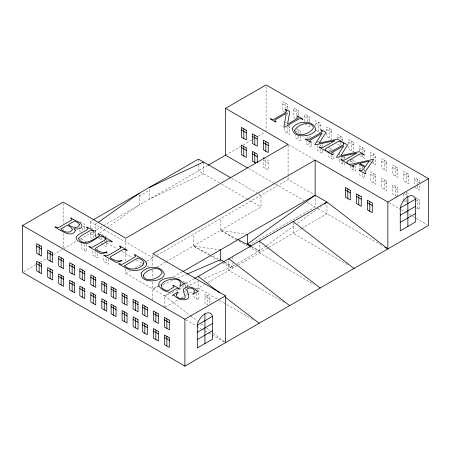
<?xml version="1.0" encoding="UTF-8"?>
<svg xmlns="http://www.w3.org/2000/svg" width="451" height="451" viewBox="0 0 451 451"><rect width="100%" height="100%" fill="white"/><g stroke="black" fill="none" stroke-linecap="round" stroke-linejoin="round"><path stroke-width="0.34" stroke-dasharray="2.25 1.69" d="M266.09 246.004L259.325 250.886L235.873 264.427M266.654 245.598L295.405 224.852M297.66 223.222L321.337 206.135M96.948 223.284L95.234 224.502L95.234 236.217L97.523 234.599M99.806 232.975L106.667 228.11M107.237 227.704L139.246 204.996L139.246 193.276M90.2 227.8L90.2 221.593L92.624 220.195M139.246 196.14L149.394 190.283M23.762 271.671L35.877 264.675M40.116 262.228L47.992 257.679M53.449 254.533L61.928 249.634M63.743 248.586L76.371 241.296M79.979 239.216L92.624 231.915M93.227 231.566L102.918 225.968M103.521 225.618L207.46 165.613M225.5 155.195L240.648 146.451M243.066 145.053L251.551 140.16M252.154 139.81L253.975 138.756M258.214 136.309L264.878 132.464M125.716 269.129L125.716 273.345L129.927 270.916M135.339 267.793L143.756 262.927M144.359 262.583L146.163 261.541M146.761 261.197L154.592 256.675M157.016 255.272L288.076 179.605L313.935 194.539M157.016 266.992L165.5 262.093M166.103 261.743L261.016 206.947L261.016 195.232L257.38 193.135M158.87 285.449L152.776 288.967L160.505 285.618M159.479 285.1L160.697 284.395M173.5 277.004L182.029 272.077M248.704 245.305L315.136 206.947L315.136 195.232M125.716 273.345L164.615 295.805L169.424 293.026M179.036 287.479L180.237 286.785M185.643 283.662L194.054 278.808M235.27 264.776L232.265 266.513L202.076 279.581M165.218 307.176L177.835 299.892M181.437 297.807L185.643 295.382M186.246 295.033L193.451 290.872M196.456 289.136L204.247 284.637M207.838 282.568L237.677 265.34M238.28 264.991L268.384 247.61M268.988 247.261L301.003 228.781M301.606 228.431L326.975 213.785L326.975 202.065M163.087 284.502L172.75 280.319M177.903 278.087L186.28 274.462M164.615 307.52L164.615 295.805L183.021 287.834M186.201 286.458L198.26 281.238L198.26 288.099L218.96 300.05M247.486 234.289L220.426 230.382L220.426 218.667M220.426 249.91L193.366 246.004L193.366 234.289M237.029 239.137L220.426 230.382L236.662 239.757M251.85 246.945L259.325 250.886L252.222 246.787M209.969 254.759L193.366 246.004L209.602 255.379M212.432 256.055L218.583 259.297M224.164 262.24L232.265 266.513L224.57 262.07M282.788 104.051L287.693 106.881M293.781 110.399L298.686 113.229M304.775 116.747L309.679 119.577M315.768 123.095L320.672 125.925M326.761 129.437L331.665 132.273M348.747 142.133L353.652 144.963M359.74 148.48L364.645 151.31M370.733 154.828L375.638 157.658M381.726 161.17L386.631 164.006M392.72 167.518L397.624 170.354M403.713 173.866L408.617 176.696M414.706 180.214L419.61 183.044M337.765 137.081L342.67 139.911M284.75 112.293L282.788 111.16L282.788 101.531L287.693 104.361L287.693 110.76M286.712 113.426L287.693 113.99L287.693 111.408M295.253 118.354L293.781 117.508L293.781 107.879L298.686 110.709L298.686 115.817M305.265 124.138L309.679 126.686L309.679 125.395M315.768 130.198L320.672 133.034M359.74 155.589L364.645 158.419L364.645 148.791L359.74 145.961L359.74 151.062M371.224 162.219L375.638 164.767L375.638 155.138L370.733 152.308L370.733 159.998M414.706 187.323L419.61 190.153L419.61 184.983M339.727 145.323L337.765 144.19L337.765 142.899M351.092 159.034L355.506 161.582M284.654 121.962L287.107 123.382M296.138 128.591L300.552 131.14L300.552 133.659L295.647 130.829M311.545 137.487L309.093 136.072L309.093 137.961M317.634 141.005L319.105 141.856M329.117 147.635L333.531 150.183M360.721 166.053L359.74 165.489L359.74 169.3M406.655 192.577L408.617 193.71L408.617 194.967M415.196 197.504L419.61 200.052L419.61 209.681L415.196 207.133M342.551 156.621L344.513 157.754M350.602 161.266L353.054 162.687L353.054 160.167M284.654 124.482L285.635 125.051M288.088 126.466L289.559 127.317M309.093 138.592L306.641 137.177L306.641 135.289M330.589 151.006L328.627 149.873L328.627 147.353M359.74 168.009L361.702 169.142M363.664 170.275L364.645 170.839L364.645 168.95M370.733 174.357L375.638 177.187M381.726 180.704L386.631 183.534M392.72 187.047L397.624 189.882M403.713 193.394L407.636 195.661M415.196 200.024L419.61 202.572M397.134 196.704L392.72 194.155L392.72 184.527L397.624 187.362L397.624 196.343M403.713 200.503L408.127 203.051M288.589 144.754L314.127 159.496M388.925 202.679L400.477 209.349M401.086 209.704L405.342 212.162M405.951 212.511L408.38 213.915M408.989 214.264L412.034 216.023M412.642 216.373L415.681 218.126M416.29 218.481L427.232 224.801M268.244 163.059L263.339 160.229L263.339 167.332L268.244 170.168L268.244 160.539L265.791 159.124L265.791 168.753M248.67 168.573L274.89 183.715M275.499 184.064L304.16 200.61M307.21 202.369L315.136 206.947M318.096 208.655L381.772 245.417M231.944 178.444L256.777 192.786M219.225 182.818L198.44 170.822L198.44 163.927M221.644 184.217L246.477 198.553M247.086 198.908L261.016 206.947M347.338 264.596L293.15 233.314L293.15 221.593M239.069 241.144L247.486 246.004M248.67 246.691L314.122 284.48M210.205 255.728L217.421 259.894M218.019 260.238L221.61 262.313M222.202 262.651L232.265 268.463L232.265 263.023M284.198 302.458L228.792 270.47L228.792 258.75M90.2 221.593L152.776 257.724M219.569 300.4L226.267 304.267M226.876 304.617L254.274 320.435M79.838 221.661L84.743 224.497L84.743 229.598M90.831 228.009L93.284 229.424M94.755 230.275L95.736 230.839L95.736 236.595M101.825 234.357L104.277 235.772M104.767 236.053L106.729 237.187M183.005 281.227L183.985 281.79M195.469 288.42L198.902 290.405M82.781 225.883L84.743 227.016M93.774 232.231L95.736 233.359M183.495 284.029L187.419 286.295M204.991 296.437L209.895 299.272M96.446 236.916L90.2 233.314L90.2 231.932M98.87 238.32L101.898 240.067M104.322 241.465L106.137 242.514M106.746 242.863L117.649 249.161M121.888 251.607L132.182 257.549M136.422 259.996L143.689 264.196M147.325 266.293L149.14 267.342M80.819 231.859L79.838 231.29L79.838 229.35M92.303 238.489L90.831 237.638L90.831 231.82M183.495 291.137L187.419 293.404M86.609 241.967L81.704 239.137L81.704 240.394M106.633 253.53L108.105 254.375M185.925 319.827L196.275 325.802M196.884 326.152L201.146 328.61M201.755 328.965L204.19 330.369M204.799 330.718L207.843 332.477M208.452 332.832L211.496 334.586M212.105 334.941L224.891 342.32M164.615 295.805L190.074 315.401M190.632 315.83L197.826 321.366M201.146 323.925L203.914 326.056M206.682 328.187L210.003 330.741M213.323 333.3L224.948 342.247M419.61 182.413L419.61 180.524L414.706 177.694L414.706 186.675M417.158 179.109L417.158 185.508M417.158 186.15L417.158 188.738M417.158 198.637L417.158 208.266M406.165 172.761L406.165 182.39M406.165 192.289L406.165 196.749M406.165 199.336L406.165 201.918M403.713 194.043L403.713 199.855M395.172 166.413L395.172 176.042M395.172 185.947L395.172 195.571M384.179 160.071L384.179 169.694M384.179 179.599L384.179 189.228M373.186 153.723L373.186 158.183M373.186 162.056L373.186 163.352M373.186 173.252L373.186 182.88M370.733 160.641L370.733 161.932M364.645 174.717L364.645 177.948L359.74 175.118L359.74 171.887M362.192 147.376L362.192 152.477M362.192 155.065L362.192 157.004M362.192 166.904L362.192 169.424M362.192 173.302L362.192 176.533M355.506 165.393L355.506 171.211L350.602 168.375L350.602 166.436M353.054 167.208L353.054 169.79M351.199 141.028L351.199 150.657M350.602 159.378L350.602 163.206M344.513 156.491L344.513 159.045M344.513 162.924L344.513 164.863L339.609 162.027L339.609 158.154M342.67 141.208L342.67 137.392L337.765 134.561L337.765 138.372M342.061 156.982L342.061 158.921M342.061 161.509L342.061 163.448M340.217 135.976L340.217 138.496M340.217 142.375L340.217 145.605M339.609 153.03L339.609 157.506M333.531 152.703L333.531 159.812L328.627 156.976L328.627 153.746M331.079 148.768L331.079 150.657M331.079 155.167L331.079 158.397M329.213 128.332L329.213 137.961M322.538 144.467L322.538 146.355L320.086 144.94L320.086 146.231M322.538 150.234L322.538 153.464L317.634 150.634L317.634 145.464M320.672 130.446L320.672 123.405L315.768 120.575L315.768 126.325M320.086 148.819L320.086 152.049M318.22 121.99L318.22 131.613M317.634 141.637L317.634 142.894M311.545 143.238L311.545 147.116L306.641 144.286L306.641 141.056M309.679 122.159L309.679 117.057L304.775 114.227L304.775 123.208M309.093 142.471L309.093 145.701M307.227 115.642L307.227 122.041M300.552 136.247L300.552 140.768L295.647 137.938L295.647 135.356M298.1 129.725L298.1 132.244M298.1 136.123L298.1 139.353M296.234 109.294L296.234 118.923M289.559 125.423L289.559 134.421L284.654 131.591L284.654 127.712M288.076 145.16L288.076 176.093M288.076 176.798L288.076 179.605M287.107 126.545L287.107 133.006M285.241 102.946L285.241 108.054M285.241 110.636L285.241 112.575M266.09 86.293L266.09 131.061M259.325 241.122L259.325 252.842M232.265 256.749L232.265 260.233M220.426 260.272L220.426 261.631M209.895 303.145L209.895 296.752L204.991 293.917L204.991 303.546L207.443 304.961L207.443 295.337M203.474 162.01L203.474 173.725L149.394 199.139L149.394 188.563M198.902 292.925L198.902 300.033L193.998 297.198L193.998 294.616M198.44 159.102L198.44 163.239M198.26 276.378L198.26 278.459M196.45 293.449L196.45 298.618M187.909 286.577L187.909 284.057L185.457 282.642L185.457 287.744M187.909 289.807L187.909 291.098M185.457 288.392L185.457 292.271M183.005 285.038L183.005 288.268M152.776 255.221L152.776 266.682M152.776 269.986L152.776 278.425M152.776 281.937L152.776 300.687M125.716 238.895L125.716 250.147M125.716 250.846L125.716 260.689M108.595 259.122L108.595 264.292L103.691 261.456L103.691 256.286M106.729 239.706L106.729 242.294M106.729 242.937L106.729 246.815L101.825 243.985L101.825 242.694M106.143 258.35L106.143 262.871M104.277 238.291L104.277 239.582M101.825 237.525L101.825 242.046M97.602 248.315L97.602 249.572M97.602 253.417L97.602 257.944L92.697 255.108L92.697 250.587M95.15 251.359L95.15 256.529M93.284 231.944L93.284 237.762M86.609 244.487L86.609 251.596L81.704 248.766L81.704 243.596M84.157 244.363L84.157 250.181M82.291 228.183L82.291 231.414M79.838 226.768L79.838 228.708M63.14 203.463L63.14 223.752M63.14 228.646L63.14 230.049M63.14 233.545L63.14 248.236M331.665 129.753L326.761 126.917L326.761 136.546L331.665 139.376L331.665 129.753M353.652 142.443L348.747 139.613L348.747 149.242L353.652 152.072L353.652 142.443M386.631 161.486L381.726 158.651L381.726 168.279L386.631 171.115L386.631 161.486M397.624 167.834L392.72 164.998L392.72 174.627L397.624 177.457L397.624 167.834M408.617 174.176L403.713 171.346L403.713 180.975L408.617 183.805L408.617 174.176M375.638 174.667L370.733 171.837L370.733 181.465L375.638 184.296L375.638 174.667M386.631 181.014L381.726 178.184L381.726 187.808L386.631 190.643L386.631 181.014"/><path stroke-width="0.68" d="M324.156 204.1L326.975 202.065L387.86 248.935L387.86 202.065L315.136 160.077L152.776 253.817L225.5 295.805L225.5 342.67M98.093 222.473L139.246 193.276M225.5 108.33L266.09 84.895L428.45 178.63L428.45 225.5L184.91 366.105L22.55 272.37L22.55 225.5L63.14 202.065L125.716 238.196L288.076 144.455L225.5 108.33L225.5 155.195L247.452 167.873M93.227 219.846L198.44 159.102L230.732 177.745M208.063 165.263L225.5 155.195M182.638 271.727L315.136 195.232L326.975 202.065L194.657 278.459M22.55 225.5L184.91 319.235L225.5 295.805M387.86 202.065L428.45 178.63M197.307 325.098L212.528 316.314L212.528 339.191L197.307 347.98L197.307 325.098A11.106 6.41 -60 0 1 204.917 313.873A11.106 6.41 -60 0 1 212.528 316.314M400.257 207.928L415.478 199.139L415.478 222.016L400.257 230.805L400.257 207.928A11.106 6.41 -60 0 1 407.867 196.698A11.106 6.41 -60 0 1 415.478 199.139M197.307 332.319L212.528 323.53M400.257 215.15L415.478 206.361M197.307 339.541L212.528 330.752M400.257 222.366L415.478 213.582M149.394 187.419L203.474 162.01M187.565 273.904L220.426 259.675L223.978 261.727M237.649 239.458L251.224 246.618M241.353 129.956L246.257 132.791M252.346 136.303L257.25 139.133M263.339 142.651L268.244 145.481M345.365 190.006L350.269 192.842M356.358 196.354L361.262 199.184M367.351 202.702L372.255 205.532M264.32 158.273L263.339 157.709L263.339 158.966M241.353 147.533L246.257 150.363M252.346 153.881L257.25 156.711M255.779 162.969L252.346 160.99L252.346 151.361L257.25 154.191L257.25 162.529M384.816 247.176L387.86 248.935M251.038 246.105L247.486 244.053L315.136 195.232L315.136 160.077M36.711 246.15L41.616 248.986M47.705 252.498L52.609 255.334M58.698 258.846L63.602 261.676M69.691 265.194L74.595 268.024M79.838 271.051L84.743 273.881M90.831 277.399L95.736 280.229M101.825 283.747L106.729 286.577M111.126 289.114L116.031 291.949M122.12 295.461L127.024 298.291M133.113 301.809L138.017 304.639M142.415 307.182L147.319 310.012M153.408 313.524L158.312 316.36M164.401 319.872L169.305 322.707M36.711 263.728L41.616 266.558M47.705 270.076L52.609 272.906M58.698 276.424L63.602 279.254M69.691 282.771L74.595 285.601M79.838 288.629L84.743 291.459M90.831 294.977L95.736 297.807M101.825 301.319L106.729 304.154M111.126 306.691L116.031 309.521M122.12 313.039L127.024 315.869M133.113 319.387L138.017 322.217M142.415 324.754L147.319 327.589M153.408 331.102L158.312 333.932M164.401 337.449L169.305 340.279M293.15 221.593L354.035 268.463M259.325 241.122L320.21 287.992M228.792 258.75L289.677 305.62M198.26 276.378L219.846 292.998M225.382 297.26L259.145 323.249M407.867 196.698L407.867 226.413M369.803 201.597L369.803 211.226M358.81 195.249L358.81 204.878M347.817 188.901L347.817 198.53M265.791 141.546L265.791 151.175M254.798 135.199L254.798 144.827M254.798 152.776L254.798 162.405M247.486 234.289L247.486 244.645M243.805 128.851L243.805 138.48M243.805 146.428L243.805 156.057M220.426 249.91L220.426 260.272M204.917 313.873L204.917 343.583M184.91 319.235L184.91 366.105M166.853 318.767L166.853 328.396M166.853 336.345L166.853 345.973M155.86 312.425L155.86 322.048M155.86 329.997L155.86 339.626M144.867 306.077L144.867 315.706M144.867 323.655L144.867 333.278M135.565 300.704L135.565 310.333M135.565 318.282L135.565 327.911M124.572 294.356L124.572 303.985M124.572 311.934L124.572 321.563M113.579 288.014L113.579 297.637M113.579 305.586L113.579 315.215M104.277 282.642L104.277 292.271M104.277 300.219L104.277 309.843M93.284 276.294L93.284 285.923M93.284 293.872L93.284 303.5M82.291 269.946L82.291 279.575M82.291 287.524L82.291 297.153M72.143 264.089L72.143 273.718M72.143 281.666L72.143 291.295M61.15 257.741L61.15 267.37M61.15 275.319L61.15 284.947M50.157 251.393L50.157 261.022M50.157 268.971L50.157 278.6M39.164 245.051L39.164 254.674M39.164 262.623L39.164 272.252M143.159 275.617C145.696 283.64 159.53 278.588 162.129 272.793C159.541 264.743 145.724 269.743 143.159 275.617M294.554 130.553C297.091 138.575 310.925 133.524 313.53 127.729C310.942 119.678 297.124 124.679 294.554 130.553M286.475 110.856L286.458 112.096L274.045 119.188L272.178 119.368L270.583 118.624L270.138 118.878L275.764 122.125L276.204 121.871L274.738 120.445L275.144 119.932L286.222 113.443L283.859 127.103L284.288 127.351L299.081 118.884L300.947 118.703L302.548 119.447L302.987 119.194L297.367 115.946L296.927 116.2L298.382 117.621L297.981 118.139L287.541 124.262L289.779 111.566L285.398 109.041L284.959 109.294L286.475 110.856M161.39 285.714C161.249 289.006 165.241 290.303 167.873 290.765L173.945 287.045L173.945 286.385L172.778 285.489L173.229 285.224L179.487 288.837L179.03 289.097C175.76 287.186 172.778 291.363 169.92 292.265C164.001 292.051 153.233 284.936 162.084 279.93A12.115 6.996 0 0 1 165.759 278.476C171.684 276.959 178.985 277.799 182.841 283.059L184.893 283.059L180.208 286.244L179.797 286.002C185.198 275.871 162.213 278.047 161.39 285.714M79.382 224.643C78.113 229.424 70.993 227.231 68.4 224.615L74.601 221.035L77.989 222.76L79.382 224.643M146.609 263.598L146.564 264.444A11.033 6.37 0 0 1 145.092 267.003L141.27 269.394L137.431 270.431A10.063 5.812 0 0 1 130.536 270.025L125.806 268.018L118.585 263.852L119.03 263.598L121.742 264.41L123.766 263.542L135.351 256.76L135.762 256.236L134.297 254.781L134.736 254.527C138.361 257.572 145.025 258.575 146.609 263.598M78.519 238.179C81.84 247.447 95.217 239.171 99.57 235.337L98.104 233.889L98.544 233.635L104.26 236.933L103.82 237.187C96.903 234.176 91.53 245.135 83.987 243.213C80.898 242.559 76.163 241.155 75.999 237.406C78.429 232.868 84.844 232.4 88.069 228.629L86.598 227.242L87.037 226.988L94.017 231.019L93.577 231.273L91.942 230.512L90.014 230.709L81.772 235.377L78.519 238.179M75.368 230.703C71.382 238.895 59.38 229.379 54.892 227.078L55.332 226.825L58.038 227.642L60.084 226.774L71.653 219.998L72.064 219.462L70.604 218.008L71.044 217.754C72.972 220.607 83.717 221.96 81.608 227.293C79.658 229.311 76.529 229.311 73.998 228.589L75.368 230.703M352.778 165.308L353.894 166.723L353.454 166.977L348.364 164.04L352.09 164.147L373.225 159.316L373.642 159.558L365.141 171.707L364.955 172.485L365.958 173.691L365.519 173.945L359.143 170.264L359.588 170.01C361.899 171.78 363.76 169.057 364.741 167.253L358.489 163.64L352.778 165.308M72.278 229.26L72.171 230.1C69.375 233.917 63.506 231.87 60.682 229.074L67.3 225.252L70.959 227.383L72.278 229.26M176.538 294.345L176.702 296.098A7.019 4.053 0 0 0 180.022 298.449C190.497 300.174 181.263 292.468 183.963 288.539C187.779 285.63 193.936 286.836 196.529 290.85L198.722 291.042L193.135 294.266L192.695 294.013L194.488 292.09L194.669 291.211C193.998 288.02 189.257 287.05 186.945 289.023L186.691 289.61C187.932 292.992 191.382 298.804 185.327 299.599C181.217 300.546 176.944 298.748 174.413 295.45L172.327 295.304L177.863 292.107L178.303 292.361L176.538 294.345M141.191 273.126C140.526 282.974 156.841 282.247 162.197 277.619A11.303 6.528 0 0 0 164.288 273.92C161.548 264.765 145.724 265.735 141.191 273.126M292.592 128.061C291.921 137.91 308.236 137.177 313.597 132.555A11.303 6.528 0 0 0 315.683 128.856C312.949 119.701 297.119 120.671 292.592 128.061M322.234 131.382L320.841 132.735L309.11 139.432L307.244 139.613L305.643 138.869L305.203 139.122L310.824 142.369L311.269 142.11L309.803 140.689L310.209 140.176L322.127 133.203L314.781 144.653L315.17 144.878L334.992 140.627L323.023 147.46L321.163 147.646L319.556 146.896L319.116 147.156L325.977 151.113L326.417 150.859L324.962 149.444L326.49 148.176L338.216 141.479L340.088 141.298L341.683 142.042L342.123 141.789L337.551 139.15L319.15 143.119L325.926 132.436L321.354 129.798L320.915 130.051L322.234 131.382M343.921 143.903L342.529 145.256L330.797 151.953L328.937 152.134L327.336 151.389L326.89 151.643L332.517 154.89L332.956 154.637L331.491 153.21L331.897 152.697L343.814 145.724L336.469 157.173L336.863 157.399L356.679 153.148L344.711 159.987L342.85 160.173L341.244 159.423L340.804 159.677L347.665 163.634L348.104 163.38L346.65 161.965L347.05 161.447L358.731 154.608L360.727 153.757L363.371 154.563L363.816 154.31L359.238 151.671L340.838 155.64L347.614 144.957L343.042 142.319L342.602 142.572L343.921 143.903M369.076 161.199L365.293 166.549L359.74 163.347L369.076 161.199M106.036 239.069L104.474 240.355L92.861 246.99L90.955 247.199L89.298 246.438L88.858 246.691L101.368 253.913L107.129 252.177L106.819 251.9C102.67 253.496 98.532 251.557 95.246 249.053L95.172 248.586L96.339 247.695L107.71 241.184L109.119 240.851L111.882 241.843L112.322 241.589L105.01 237.367L104.57 237.621L106.036 239.069M120.936 247.672L119.374 248.958L107.761 255.593L105.855 255.802L104.198 255.04L103.758 255.294L116.268 262.51L122.029 260.779L121.719 260.503C117.57 262.099 113.432 260.159 110.145 257.656L110.072 257.188L111.239 256.298L122.61 249.786L124.019 249.454L126.782 250.446L127.221 250.192L119.91 245.97L119.47 246.223L120.936 247.672M142.719 265.047C138.012 269.788 129.352 270.594 124.363 265.842L138.096 257.91L142.127 259.979A8.434 4.865 0 0 1 143.503 261.89A8.828 5.096 0 0 1 142.719 265.047M246.257 130.271L241.353 127.436L241.353 137.065L246.257 139.895L246.257 130.271M257.25 136.614L252.346 133.784L252.346 143.412L257.25 146.242L257.25 136.614M268.244 142.961L263.339 140.131L263.339 149.76L268.244 152.59L268.244 142.961M350.269 190.322L345.365 187.486L345.365 197.115L350.269 199.945L350.269 190.322M361.262 196.664L356.358 193.834L356.358 203.463L361.262 206.293L361.262 196.664M372.255 203.012L367.351 200.182L367.351 209.811L372.255 212.641L372.255 203.012M246.257 147.843L241.353 145.013L241.353 154.642L246.257 157.472L246.257 147.843M41.616 246.466L36.711 243.63L36.711 253.259L41.616 256.095L41.616 246.466M52.609 252.814L47.705 249.978L47.705 259.607L52.609 262.437L52.609 252.814M63.602 259.156L58.698 256.326L58.698 265.955L63.602 268.785L63.602 259.156M74.595 265.504L69.691 262.674L69.691 272.303L74.595 275.133L74.595 265.504M84.743 271.361L79.838 268.531L79.838 278.16L84.743 280.99L84.743 271.361M95.736 277.709L90.831 274.879L90.831 284.508L95.736 287.338L95.736 277.709M106.729 284.057L101.825 281.227L101.825 290.856L106.729 293.686L106.729 284.057M116.031 289.429L111.126 286.594L111.126 296.222L116.031 299.052L116.031 289.429M127.024 295.771L122.12 292.941L122.12 302.57L127.024 305.4L127.024 295.771M138.017 302.119L133.113 299.289L133.113 308.918L138.017 311.748L138.017 302.119M147.319 307.492L142.415 304.662L142.415 314.285L147.319 317.121L147.319 307.492M158.312 313.84L153.408 311.004L153.408 320.633L158.312 323.468L158.312 313.84M169.305 320.187L164.401 317.352L164.401 326.981L169.305 329.811L169.305 320.187M41.616 264.038L36.711 261.208L36.711 270.837L41.616 273.667L41.616 264.038M52.609 270.386L47.705 267.556L47.705 277.185L52.609 280.015L52.609 270.386M63.602 276.734L58.698 273.904L58.698 283.532L63.602 286.362L63.602 276.734M74.595 283.081L69.691 280.251L69.691 289.875L74.595 292.71L74.595 283.081M84.743 288.939L79.838 286.109L79.838 295.738L84.743 298.568L84.743 288.939M95.736 295.287L90.831 292.457L90.831 302.08L95.736 304.915L95.736 295.287M106.729 301.634L101.825 298.799L101.825 308.428L106.729 311.263L106.729 301.634M116.031 307.001L111.126 304.171L111.126 313.8L116.031 316.63L116.031 307.001M127.024 313.349L122.12 310.519L122.12 320.148L127.024 322.978L127.024 313.349M138.017 319.697L133.113 316.867L133.113 326.496L138.017 329.326L138.017 319.697M147.319 325.07L142.415 322.234L142.415 331.863L147.319 334.693L147.319 325.07M158.312 331.412L153.408 328.582L153.408 338.211L158.312 341.041L158.312 331.412M169.305 337.76L164.401 334.93L164.401 344.558L169.305 347.388L169.305 337.76"/></g></svg>
